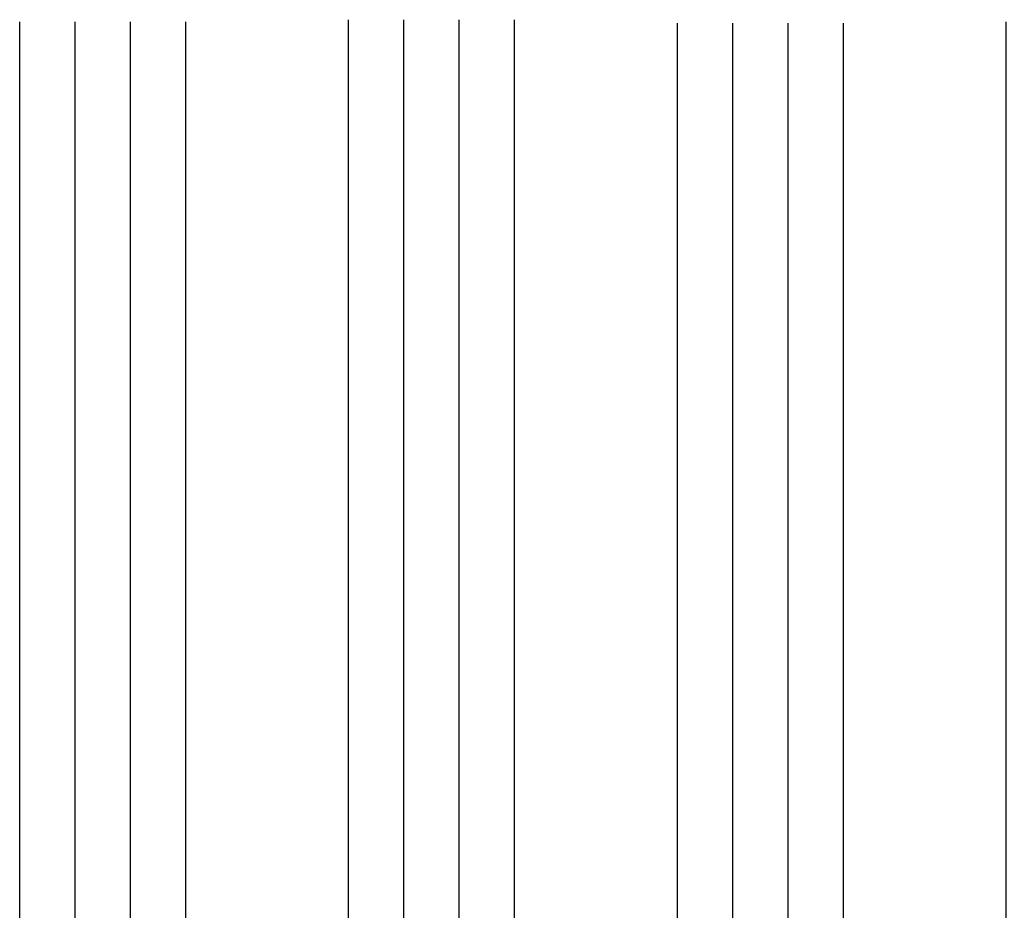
# Model space of a CAD drawing. Header units: inches. Extents: x -58 to 1235, y -506 to 1148.
# Drawn here: x 834.5 to 924.9, y 830.5 to 912.2 of the extents above; entities that cross this region are included whole.
import ezdxf

# ---------------------------------------------------------------- set-up
doc = ezdxf.new("R2010")
doc.units = ezdxf.units.IN
doc.header["$MEASUREMENT"] = 0
doc.layers.add('RED_10AWG', color=1, linetype='Continuous')

msp = doc.modelspace()

# ---------------------------------------------------------------- linework, layer by layer
at = {"layer": 'RED_10AWG'}
for p, q in [((834.487, 749.457), (834.487, 912.042)), ((839.56, 749.457), (839.56, 912.042)), ((844.633, 749.457), (844.633, 912.042)), ((849.706, 749.457), (849.706, 912.042)), ((864.64, 749.551), (864.64, 912.231)), ((869.713, 749.551), (869.713, 912.231)), ((874.786, 749.551), (874.786, 912.231)), ((879.859, 749.551), (879.859, 912.231)), ((894.793, 749.392), (894.793, 911.913)), ((899.866, 749.392), (899.866, 911.913)), ((904.939, 749.392), (904.939, 911.913)), ((910.012, 749.392), (910.012, 911.913)), ((924.946, 749.451), (924.946, 912.03))]:
    msp.add_line(p, q, dxfattribs=at)

doc.saveas('drawing.dxf')
